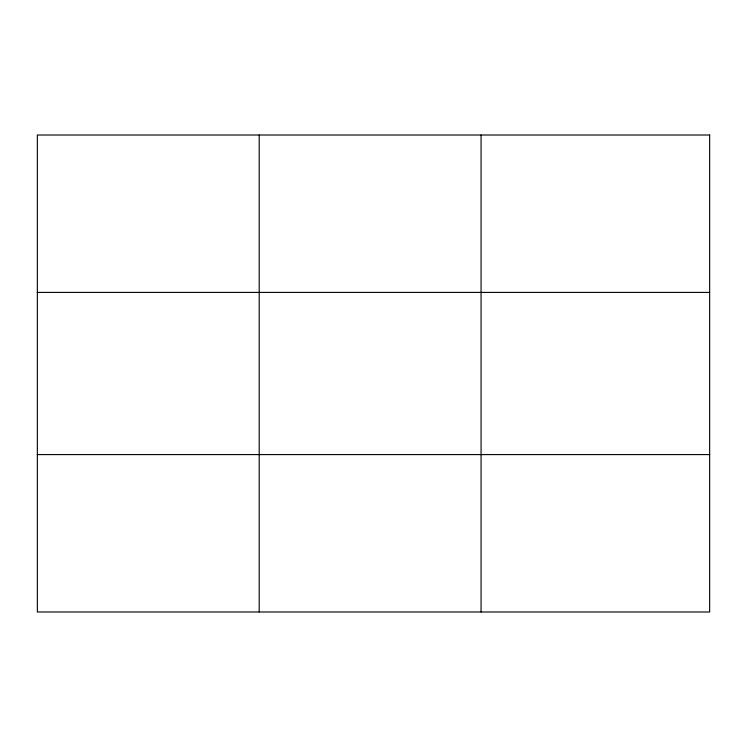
<?xml version="1.0" encoding="UTF-8"?>
<svg xmlns="http://www.w3.org/2000/svg" width="747" height="747" viewBox="0 0 747 747"><rect width="100%" height="100%" fill="white"/><g stroke="black" fill="none" stroke-linecap="round" stroke-linejoin="round"><path stroke-width="1.12" d="M259.209 135.011L259.209 611.989M481.068 135.011L481.068 611.989M37.35 292.413L709.65 292.413M37.35 454.587L709.65 454.587M709.65 135.011L709.65 611.989L37.35 611.989L37.35 135.011L709.65 135.011"/></g></svg>
